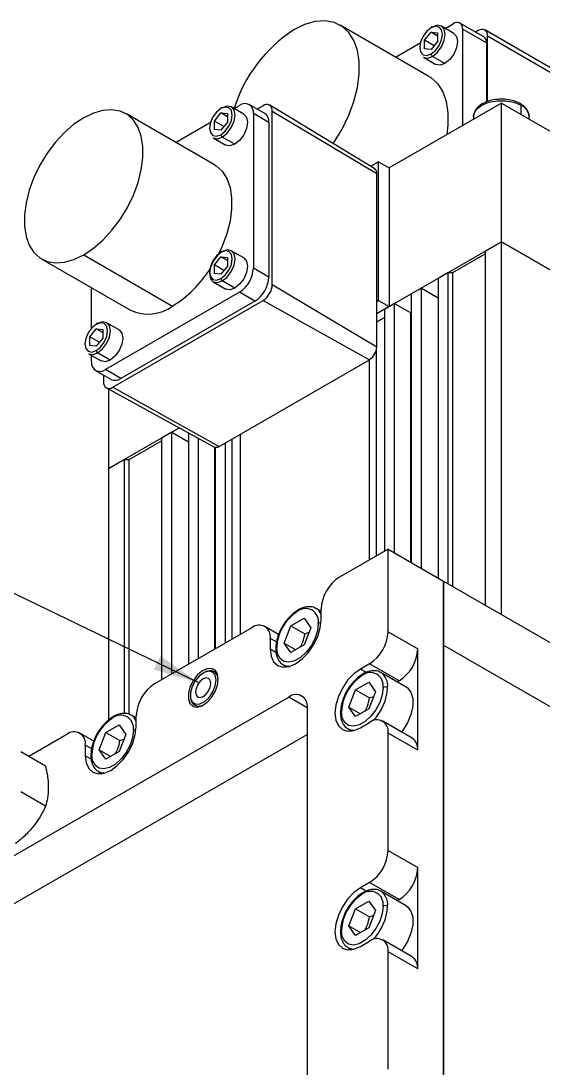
# Model space of a CAD drawing. Header units: millimetres. Extents: x 15 to 1184, y 5 to 836.
# Drawn here: x 967.1 to 1007, y 393.6 to 473.7 of the extents above; entities that cross this region are included whole.
import ezdxf

# ---------------------------------------------------------------- set-up
doc = ezdxf.new("R2010")
doc.units = ezdxf.units.MM
doc.dimstyles.new('SLDDIMSTYLE0', dxfattribs={"dimtxt": 0.18, "dimasz": 3.556, "dimexe": 0, "dimexo": 0.0625, "dimgap": 0, "dimtad": 0, "dimtih": 1, "dimtoh": 1, "dimdec": 0, "dimrnd": 1e-09, "dimzin": 0, "dimdsep": 46, "dimtxsty": 'Standard', "dimsah": 1, "dimcen": 0.09, "dimadec": 0, "dimazin": 0, "dimtfac": 3.556, "dimtdec": 0, "dimtofl": 0, "dimtmove": 0, "dimatfit": 3, "dimfxl": 1, "dimfrac": 2, "dimtolj": 1, "dimtzin": 0, "dimarcsym": 0})

msp = doc.modelspace()

# ---------------------------------------------------------------- linework, layer by layer
at = {"color": 7, "linetype": 'Continuous', "lineweight": 25}
for p, q in [((998.2873, 469.4617), (991.499, 473.3805)), ((997.9496, 472.2272), (998.4446, 472.8429)), ((998.4446, 472.8429), (998.9395, 472.7987)), ((998.9395, 472.5572), (998.4446, 472.8429)), ((998.9395, 472.7987), (998.9395, 472.1387)), ((1000.1927, 472.7614), (999.2381, 473.3125)), ((999.5313, 473.1432), (1000.1469, 473.4986)), ((1002.4853, 472.4868), (1000.6469, 473.5481)), ((1000.854, 473.0903), (1000.854, 465.7036)), ((1002.6925, 472.029), (1000.854, 473.0903)), ((1002.0561, 472.968), (1001.8539, 472.8513)), ((1008.3628, 469.6654), (1002.5561, 473.0176)), ((995.7207, 470.9434), (997.6619, 472.0641)), ((997.9496, 471.5672), (997.9496, 472.2272)), ((998.6743, 471.8088), (997.9496, 472.2272)), ((998.9395, 472.1387), (998.4446, 471.5229)), ((1002.6925, 472.029), (1002.6925, 467.515)), ((1002.7632, 467.5466), (1002.7632, 472.5597)), ((1002.7632, 472.5597), (1008.7059, 469.1291)), ((998.4446, 471.5229), (997.9496, 471.5672)), ((997.8632, 470.9309), (998.8178, 470.3798)), ((999.5052, 470.4479), (998.5506, 470.999)), ((983.3916, 467.0075), (983.7951, 467.2404)), ((985.7294, 466.6309), (984.545, 467.3147)), ((985.5982, 467.22), (985.1536, 466.9634)), ((994.1344, 462.3985), (986.1043, 467.2659)), ((1003.8239, 467.418), (995.2467, 462.4665)), ((1003.8239, 467.418), (1009.0918, 464.3769)), ((1003.8239, 456.803), (1003.8239, 467.418)), ((981.8808, 462.7006), (975.0926, 466.6193)), ((981.8806, 466.0506), (982.3755, 466.6663)), ((982.3755, 466.6663), (982.8705, 466.6221)), ((982.8705, 466.3806), (982.3755, 466.6663)), ((982.8705, 466.6221), (982.8705, 465.9621)), ((984.1237, 466.5849), (983.1691, 467.1359)), ((984.8557, 466.6279), (984.8557, 454.7881)), ((986.0401, 465.9442), (984.8557, 466.6279)), ((986.3053, 453.5429), (986.3053, 466.8117)), ((986.3053, 466.8117), (994.2951, 462.0354)), ((1001.6989, 466.3937), (1001.6989, 466.1913)), ((1005.9489, 466.1913), (1005.9489, 466.3937)), ((978.9059, 464.4179), (981.6278, 465.9893)), ((981.8806, 465.3906), (981.8806, 466.0506)), ((982.6053, 465.6322), (981.8806, 466.0506)), ((982.8705, 465.9621), (982.3755, 465.3463)), ((986.0401, 465.9442), (986.0401, 454.1043)), ((981.7942, 464.7543), (982.7488, 464.2032)), ((982.3755, 465.3463), (981.8806, 465.3906)), ((983.4362, 464.2713), (982.4816, 464.8224)), ((994.437, 462.9339), (993.8296, 462.5832)), ((994.437, 452.3189), (994.437, 462.9339)), ((994.437, 462.9339), (995.2502, 462.4645)), ((995.2502, 462.4645), (995.2502, 451.8535)), ((994.2951, 452.2369), (994.2951, 462.0354)), ((995.2502, 451.8535), (1003.8239, 456.803)), ((1003.8239, 456.7948), (1002.5864, 456.0805)), ((1009.0918, 453.7619), (1003.8239, 456.803)), ((1003.8239, 428.2991), (1003.8239, 456.7948)), ((1003.8239, 456.7948), (1009.0918, 453.7537)), ((984.1237, 455.5738), (983.1691, 456.1249)), ((1002.5864, 456.0805), (1002.5864, 429.0135)), ((968.6681, 455.4906), (975.4563, 451.5718)), ((971.8803, 455.8087), (978.6685, 451.8899)), ((981.8806, 455.0395), (982.3755, 455.6553)), ((982.3755, 455.6553), (982.8705, 455.611)), ((982.8705, 455.3695), (982.3755, 455.6553)), ((982.8705, 455.611), (982.8705, 454.951)), ((1000.1116, 454.4477), (1002.5864, 455.8764)), ((981.8806, 454.3795), (981.8806, 455.0395)), ((982.6053, 454.6211), (981.8806, 455.0395)), ((982.3755, 454.3353), (981.8806, 454.3795)), ((982.8705, 454.951), (982.3755, 454.3353)), ((986.0401, 454.1043), (984.8557, 454.7881)), ((999.758, 454.4477), (998.9802, 453.9986)), ((999.758, 430.6463), (999.758, 454.4477)), ((999.758, 454.4477), (1000.1116, 454.4477)), ((1000.1116, 430.4422), (1000.1116, 454.4477)), ((981.7942, 453.7432), (982.7488, 453.1922)), ((983.4362, 453.2602), (982.4816, 453.8113)), ((986.3053, 453.5429), (994.2951, 448.7666)), ((998.9802, 453.9986), (998.9802, 431.0953)), ((972.4814, 450.1471), (972.4814, 453.2892)), ((983.7951, 452.9509), (973.542, 447.032)), ((984.9795, 452.2672), (983.7951, 452.9509)), ((997.7074, 453.2639), (996.9296, 452.8148)), ((996.9296, 452.8148), (996.9296, 432.2791)), ((997.7074, 431.8301), (997.7074, 453.2639)), ((997.7074, 453.2639), (998.9802, 452.5291)), ((974.1077, 445.6849), (985.5982, 452.3182)), ((984.9795, 452.2672), (974.7264, 446.3482)), ((985.5982, 452.3182), (993.7299, 447.7877)), ((994.2951, 452.2369), (994.437, 452.3189)), ((994.2951, 448.7666), (994.2951, 452.2369)), ((994.437, 452.3189), (995.2502, 451.8494)), ((995.6568, 452.0801), (994.879, 451.631)), ((995.6568, 433.0139), (995.6568, 452.0801)), ((995.6568, 452.0801), (996.8942, 451.3657)), ((995.2502, 451.8494), (994.2951, 451.2981)), ((994.879, 451.631), (994.879, 433.1364)), ((995.2502, 451.8535), (995.2502, 451.8494)), ((996.8942, 451.3657), (996.9296, 451.3861)), ((996.8942, 432.2995), (996.8942, 451.3657)), ((974.5883, 450.0692), (973.6337, 450.6202)), ((994.2951, 450.6817), (994.879, 451.0187)), ((972.3452, 449.5349), (972.8402, 450.1507)), ((972.3452, 448.8749), (972.3452, 449.5349)), ((973.07, 449.1165), (972.3452, 449.5349)), ((972.8402, 450.1507), (973.3352, 450.1064)), ((973.3352, 449.8649), (972.8402, 450.1507)), ((973.3352, 450.1064), (973.3352, 449.4464)), ((972.8402, 448.8307), (972.3452, 448.8749)), ((973.3352, 449.4464), (972.8402, 448.8307)), ((972.2588, 448.2386), (973.2134, 447.6875)), ((972.4814, 447.6445), (972.4814, 448.1101)), ((973.9009, 447.7556), (972.9463, 448.3067)), ((994.2779, 432.7894), (994.2779, 448.5971)), ((982.2394, 441.1544), (993.7299, 447.7877)), ((993.7476, 432.4832), (993.7476, 447.7983)), ((972.7921, 446.9577), (973.9765, 446.274)), ((973.4006, 446.6064), (973.4006, 446.0932)), ((974.7264, 446.3482), (973.542, 447.032)), ((973.614, 445.6319), (981.8448, 441.1121)), ((973.7718, 445.5452), (973.7718, 439.4543)), ((974.1077, 445.6849), (982.2394, 441.1544)), ((973.7718, 439.4543), (979.1791, 442.5759)), ((975.3628, 440.1605), (977.8377, 441.5892)), ((978.6155, 442.2424), (977.8377, 441.7933)), ((977.8377, 441.7933), (977.8377, 423.2986)), ((978.6155, 423.7477), (978.6155, 442.2424)), ((978.6155, 442.2424), (979.8883, 441.5076)), ((979.8883, 442.1864), (979.8883, 424.4824)), ((980.6661, 424.9315), (980.6661, 441.7593)), ((983.2471, 426.4214), (983.2471, 441.7361)), ((983.8481, 442.0831), (983.8481, 426.7684)), ((981.9036, 425.6458), (981.9036, 441.0883)), ((981.9389, 441.0808), (981.9389, 425.6662)), ((982.7167, 426.1153), (982.7167, 441.43)), ((975.0093, 440.1605), (973.7718, 439.4462)), ((975.0093, 420.7222), (975.0093, 440.1605)), ((975.0093, 440.1605), (975.3628, 440.1605)), ((975.3628, 420.6515), (975.3628, 440.1605)), ((973.7718, 439.4543), (973.7789, 439.4502)), ((973.7718, 439.4462), (973.7718, 439.4543)), ((973.7718, 439.4462), (973.7718, 420.2035)), ((995.1618, 433.2996), (991.4495, 431.1566)), ((995.1618, 426.9715), (995.1618, 433.2996)), ((995.1618, 433.2996), (999.4044, 430.8504)), ((999.4044, 430.8504), (999.4044, 425.9512)), ((999.4044, 430.8504), (1009.1272, 425.2376)), ((999.4044, 353.8508), (999.4044, 430.8504)), ((990.0353, 428.5321), (989.6588, 428.7494)), ((990.0353, 427.8905), (990.0353, 428.7071)), ((987.7219, 427.4124), (988.7425, 428.0016)), ((988.7425, 428.0016), (989.2528, 427.2755)), ((984.732, 427.2786), (977.3074, 422.9925)), ((986.7876, 426.7682), (985.7319, 427.3777)), ((987.2115, 426.0972), (987.7219, 427.4124)), ((987.7219, 427.4124), (988.7825, 426.8001)), ((989.2528, 427.2755), (988.7425, 425.9603)), ((986.1462, 426.462), (986.1462, 425.6454)), ((988.7825, 426.8001), (989.1166, 426.9245)), ((995.1618, 426.9715), (997.4245, 425.6652)), ((987.7219, 425.3711), (987.2115, 426.0972)), ((987.2115, 426.0972), (988.0956, 425.5868)), ((988.7425, 425.9603), (987.7219, 425.3711)), ((997.4245, 417.9081), (997.4245, 425.6652)), ((999.4044, 425.9512), (1043.867, 400.2835)), ((999.4044, 425.9512), (999.4044, 363.0775)), ((981.8967, 423.8802), (981.5714, 423.9465)), ((981.9489, 423.8669), (981.8967, 423.8802)), ((987.159, 424.4192), (987.4137, 424.2722)), ((993.7476, 424.522), (993.0405, 424.1138)), ((996.0103, 423.2157), (993.7476, 424.522)), ((992.6716, 422.5127), (993.6922, 423.1019)), ((993.6922, 423.1019), (994.2025, 422.3758)), ((996.5531, 422.7271), (994.6086, 423.8497)), ((996.0103, 423.2157), (995.8586, 423.1281)), ((992.1613, 421.1974), (992.6716, 422.5127)), ((992.6716, 422.5127), (993.7323, 421.9004)), ((994.2025, 422.3758), (993.6922, 421.0606)), ((946.1947, 398.0909), (987.5604, 421.9709)), ((980.204, 421.5777), (980.424, 421.3292)), ((993.7323, 421.9004), (994.0663, 422.0248)), ((980.424, 421.3292), (980.4617, 421.2907)), ((988.9746, 421.1542), (988.9746, 385.6347)), ((992.6716, 420.4714), (992.1613, 421.1974)), ((992.1613, 421.1974), (993.0453, 420.6871)), ((993.6922, 421.0606), (992.6716, 420.4714)), ((975.8931, 420.368), (975.5167, 420.5853)), ((975.8931, 419.7265), (975.8931, 420.543)), ((993.0405, 419.6228), (993.7476, 420.031)), ((997.0103, 418.8238), (994.7475, 420.13)), ((949.3766, 396.254), (988.9746, 419.1134)), ((970.5898, 419.1146), (967.6738, 417.4311)), ((972.6454, 418.6041), (971.5898, 419.2136)), ((973.0694, 417.9331), (973.5797, 419.2483)), ((973.5797, 419.2483), (974.6003, 419.8375)), ((973.5797, 419.2483), (974.6404, 418.636)), ((974.6003, 419.8375), (975.1106, 419.1115)), ((975.1106, 419.1115), (974.6003, 417.7962)), ((992.1088, 419.5195), (992.3635, 419.3724)), ((995.1618, 410.2324), (995.1618, 419.2143)), ((997.4245, 417.9081), (995.1618, 419.2143)), ((972.0041, 418.2979), (972.0041, 417.4813)), ((974.6404, 418.636), (974.9744, 418.7604)), ((968.9704, 416.6826), (967.0828, 417.7723)), ((973.5797, 417.207), (973.0694, 417.9331)), ((973.0694, 417.9331), (973.9534, 417.4227)), ((974.6003, 417.7962), (973.5797, 417.207)), ((973.0169, 416.2551), (973.2716, 416.1081)), ((968.9704, 413.6183), (967.0828, 414.708)), ((995.1618, 410.2324), (997.4245, 408.9261)), ((997.4245, 401.169), (997.4245, 408.9261)), ((993.7476, 407.7829), (993.0405, 407.3747)), ((996.0103, 406.4766), (993.7476, 407.7829)), ((996.5531, 405.9881), (994.6086, 407.1106)), ((992.6716, 405.7736), (993.6922, 406.3628)), ((993.6922, 406.3628), (994.2025, 405.6367)), ((996.0103, 406.4766), (995.8586, 406.389)), ((992.1613, 404.4584), (992.6716, 405.7736)), ((992.6716, 405.7736), (993.7323, 405.1613)), ((994.2025, 405.6367), (993.6922, 404.3215)), ((993.7323, 405.1613), (994.0663, 405.2857)), ((992.6716, 403.7323), (992.1613, 404.4584)), ((992.1613, 404.4584), (993.0453, 403.948)), ((993.6922, 404.3215), (992.6716, 403.7323)), ((993.0405, 402.8837), (993.7476, 403.2919)), ((997.0103, 402.0847), (994.7475, 403.3909)), ((992.1088, 402.7804), (992.3635, 402.6334)), ((995.1618, 393.4933), (995.1618, 402.4752)), ((997.4245, 401.169), (995.1618, 402.4752))]:
    msp.add_line(p, q, dxfattribs=at)
at = {"color": 8, "linetype": 'Continuous', "lineweight": 25}
for p, q in [((1005.3265, 466.5506), (1005.3265, 467.2612)), ((986.6215, 426.1876), (986.1462, 426.462)), ((986.585, 425.3921), (986.1462, 425.6454)), ((993.4949, 423.8515), (993.0405, 424.1138)), ((988.9746, 421.1544), (987.5604, 421.9709)), ((972.4794, 418.0235), (972.0041, 418.2979)), ((972.4429, 417.228), (972.0041, 417.4813)), ((993.4949, 407.1124), (993.0405, 407.3747))]:
    msp.add_line(p, q, dxfattribs=at)
at = {"color": 7, "linetype": 'Continuous', "lineweight": 25, "flags": 128}
for points in [[(990.9563, 464.3249), (991.0329, 464.4367), (991.643, 465.4374), (992.1523, 466.487), (992.5469, 467.5569), (992.8162, 468.6179), (992.9526, 469.6412), (992.9526, 470.5986), (992.8162, 471.4643), (992.5469, 472.2145), (992.1523, 472.8288), (991.643, 473.2904), (991.0329, 473.5867), (990.3388, 473.7097), (989.5795, 473.6559), (988.7757, 473.427), (987.9493, 473.029)], [(998.4446, 473.1832), (998.1131, 472.9157), (997.8321, 472.5366), (997.6443, 472.1037), (997.5783, 471.6829), (997.6443, 471.3382), (997.8321, 471.1221), (998.1131, 471.0675), (998.4446, 471.1827)], [(998.4446, 471.1827), (998.776, 471.4502), (999.0571, 471.8292), (999.2448, 472.2621), (999.3108, 472.683), (999.2448, 473.0277), (999.0571, 473.2438), (998.776, 473.2984), (998.4446, 473.1832)], [(998.5506, 470.999), (998.9227, 471.2992), (999.2381, 471.7247), (999.4489, 472.2106), (999.5229, 472.683), (999.4489, 473.0699), (999.2381, 473.3125), (998.9227, 473.3738), (998.5506, 473.2445)], [(1000.1927, 472.7614), (1000.1927, 472.7614), (1000.4035, 472.5188), (1000.4775, 472.1319), (1000.4035, 471.6595), (1000.1927, 471.1736), (999.8773, 470.7481), (999.5052, 470.4479)], [(997.8632, 470.9309), (998.1785, 470.8696), (998.5506, 470.999)], [(999.5052, 470.4479), (999.1331, 470.3186), (998.8178, 470.3798)], [(998.2873, 469.4617), (998.4312, 469.3716), (998.9405, 468.91), (999.3351, 468.2957), (999.6044, 467.5455), (999.7409, 466.6799), (999.7409, 465.7224), (999.6599, 465.0142)], [(982.4816, 464.8224), (982.8537, 465.1226), (983.1691, 465.5481), (983.3799, 466.034), (983.4539, 466.5064), (983.3799, 466.8933), (983.1691, 467.1359), (982.8537, 467.1972), (982.4816, 467.0679)], [(971.8803, 455.8087), (972.6281, 456.3119), (973.3555, 456.9445), (974.0426, 457.6893), (974.6708, 458.5258), (975.2228, 459.4313), (975.6837, 460.3812), (976.0408, 461.3494), (976.2845, 462.3095), (976.408, 463.2355), (976.408, 464.1019), (976.2845, 464.8853), (976.0408, 465.5642), (975.6837, 466.12), (975.2228, 466.5377), (974.6708, 466.8059), (974.0426, 466.9172), (973.3555, 466.8686), (972.6281, 466.6614), (971.8803, 466.3012)], [(982.3755, 467.0066), (982.0441, 466.7391), (981.763, 466.36), (981.5753, 465.9271), (981.5093, 465.5063), (981.5753, 465.1616), (981.763, 464.9455), (982.0441, 464.8909), (982.3755, 465.0061)], [(982.3755, 465.0061), (982.707, 465.2736), (982.988, 465.6526), (983.1758, 466.0855), (983.2418, 466.5064), (983.1758, 466.8511), (982.988, 467.0672), (982.707, 467.1218), (982.3755, 467.0066)], [(984.1237, 466.5849), (984.1237, 466.5848), (984.3345, 466.3422), (984.4085, 465.9553), (984.3345, 465.4829), (984.1237, 464.997), (983.8083, 464.5715), (983.4362, 464.2713)], [(971.8803, 466.3012), (971.1325, 465.798), (970.4052, 465.1654), (969.718, 464.4206), (969.0898, 463.5841), (968.5378, 462.6786), (968.0769, 461.7287), (967.7198, 460.7605), (967.4762, 459.8004), (967.3527, 458.8744), (967.3527, 458.008), (967.4762, 457.2246), (967.7198, 456.5457), (968.0769, 455.9899), (968.5378, 455.5722), (969.0898, 455.304), (969.718, 455.1927), (970.4052, 455.2413), (971.1325, 455.4485), (971.8803, 455.8087)], [(981.7942, 464.7543), (982.1095, 464.693), (982.4816, 464.8224)], [(983.4362, 464.2713), (983.0641, 464.142), (982.7488, 464.2032)], [(981.8808, 462.7006), (982.0111, 462.619), (982.4719, 462.2013), (982.829, 461.6454), (983.0727, 460.9665), (983.1962, 460.1832), (983.1962, 459.3167), (983.0727, 458.3908), (982.829, 457.4306), (982.4719, 456.4624), (982.173, 455.8205)], [(982.4816, 456.0568), (982.1095, 455.7565), (981.7941, 455.3311), (981.5834, 454.8452), (981.5093, 454.3728), (981.5834, 453.9858), (981.7941, 453.7433), (982.1095, 453.682), (982.4816, 453.8113)], [(982.3755, 455.9956), (982.0441, 455.728), (981.763, 455.349), (981.5753, 454.9161), (981.5093, 454.4952), (981.5753, 454.1505), (981.763, 453.9344), (982.0441, 453.8798), (982.3755, 453.995)], [(982.3755, 453.995), (982.707, 454.2625), (982.988, 454.6416), (983.1758, 455.0745), (983.2418, 455.4953), (983.1758, 455.8401), (982.988, 456.0562), (982.707, 456.1108), (982.3755, 455.9956)], [(982.4816, 453.8113), (982.8537, 454.1116), (983.1691, 454.537), (983.3799, 455.023), (983.4539, 455.4953), (983.3799, 455.8823), (983.1691, 456.1248), (982.8537, 456.1861), (982.4816, 456.0568)], [(984.1237, 455.5738), (984.1237, 455.5738), (984.3345, 455.3312), (984.4085, 454.9443), (984.3345, 454.4719), (984.1237, 453.986), (983.8083, 453.5605), (983.4362, 453.2602)], [(983.4362, 453.2602), (983.0641, 453.1309), (982.7488, 453.1922)], [(972.8402, 450.4909), (972.5087, 450.2234), (972.2277, 449.8444), (972.0399, 449.4115), (971.974, 448.9906), (972.0399, 448.6459), (972.2277, 448.4298), (972.5087, 448.3752), (972.8402, 448.4904)], [(972.8402, 448.4904), (973.1717, 448.7579), (973.4527, 449.137), (973.6405, 449.5699), (973.7064, 449.9907), (973.6405, 450.3354), (973.4527, 450.5515), (973.1717, 450.6061), (972.8402, 450.4909)], [(972.9463, 448.3067), (973.3184, 448.6069), (973.6338, 449.0324), (973.8445, 449.5183), (973.9186, 449.9907), (973.8445, 450.3776), (973.6338, 450.6202), (973.3184, 450.6815), (972.9463, 450.5522)], [(974.5883, 450.0692), (974.5884, 450.0691), (974.7991, 449.8266), (974.8731, 449.4396), (974.7991, 448.9673), (974.5884, 448.4813), (974.2729, 448.0559), (973.9009, 447.7556)], [(972.2588, 448.2386), (972.5742, 448.1774), (972.9463, 448.3067)], [(973.9009, 447.7556), (973.5288, 447.6263), (973.2134, 447.6875)], [(986.1462, 425.6454), (986.2125, 425.1025), (986.4067, 424.6731), (986.7157, 424.3864), (987.1185, 424.2621), (987.5875, 424.3085), (988.0907, 424.5225), (988.594, 424.8896), (989.063, 425.3846), (989.4657, 425.974), (989.7748, 426.6174), (989.969, 427.2711), (990.0353, 427.8905)], [(989.8232, 427.6048), (989.7587, 427.05), (989.5706, 426.4657), (989.274, 425.8993), (988.8931, 425.3967), (988.4586, 424.9985), (988.0057, 424.7371), (987.5712, 424.6336), (987.1903, 424.6964), (986.8937, 424.9204), (986.7056, 425.2875), (986.6412, 425.7679)], [(982.1687, 423.3493), (982.1065, 423.7442), (981.9264, 424.0244), (981.6481, 424.1596), (981.3017, 424.1351), (980.9248, 423.9535), (980.5581, 423.6346), (980.2414, 423.2129), (980.0091, 422.7341), (979.8863, 422.2501), (979.8863, 421.8133), (980.0091, 421.471), (980.2414, 421.2605), (980.5581, 421.2044), (980.9248, 421.3088), (981.3017, 421.5625), (981.6481, 421.9379), (981.9264, 422.3944), (982.1065, 422.8825), (982.1687, 423.3493)], [(981.9294, 423.6468), (981.7317, 423.8827), (981.4378, 423.957), (981.0875, 423.8597), (980.728, 423.6038), (980.4079, 423.224), (980.1704, 422.7715), (980.0476, 422.3074), (980.0561, 421.8945), (980.1947, 421.5885), (980.4448, 421.4306), (980.7725, 421.4424), (981.1336, 421.622), (981.4793, 421.9454), (981.7629, 422.3688), (981.9461, 422.835), (982.0043, 423.2811), (981.9294, 423.6468)], [(982.1678, 423.2967), (982.1048, 423.6292), (981.9206, 423.8913), (981.6384, 424.0018), (981.2922, 423.9474), (981.1993, 423.9079)], [(993.0405, 424.1138), (992.5372, 423.7467), (992.0682, 423.2516), (991.6655, 422.6623), (991.3565, 422.0189), (991.1622, 421.3651), (991.0959, 420.7457), (991.1622, 420.2028), (991.3565, 419.7734), (991.6655, 419.4867), (992.0682, 419.3623), (992.5372, 419.4088), (993.0405, 419.6228)], [(981.5585, 423.2551), (981.432, 423.4005), (981.2427, 423.4372), (981.0194, 423.3595), (980.7962, 423.1792), (980.607, 422.9239), (980.4806, 422.6323), (980.4363, 422.3489), (980.4808, 422.1168), (980.6073, 421.9714), (980.7966, 421.9347), (981.0199, 422.0124), (981.2431, 422.1927), (981.4323, 422.448), (981.5587, 422.7396), (981.603, 423.023), (981.5585, 423.2551)], [(994.7729, 422.7051), (994.7085, 422.1503), (994.5203, 421.566), (994.2238, 420.9996), (993.8428, 420.497), (993.4083, 420.0988), (992.9555, 419.8374), (992.521, 419.7339), (992.14, 419.7967), (991.8435, 420.0207), (991.6554, 420.3878), (991.5909, 420.8682)], [(996.5531, 422.7271), (996.6392, 422.6701), (996.9112, 422.3383), (997.053, 421.8627), (997.053, 421.2816), (996.9112, 420.6423), (996.6392, 419.9965), (996.259, 419.3965), (996.2124, 419.3362)], [(980.0513, 421.9194), (980.1114, 421.6406), (980.2955, 421.3786), (980.5777, 421.268), (980.9239, 421.3224), (981.0649, 421.3862)], [(972.0041, 417.4813), (972.0703, 416.9384), (972.2646, 416.509), (972.5736, 416.2223), (972.9763, 416.098), (973.4453, 416.1444), (973.9486, 416.3584), (974.4519, 416.7255), (974.9209, 417.2205), (975.3236, 417.8099), (975.6326, 418.4533), (975.8269, 419.107), (975.8931, 419.7265)], [(975.681, 419.4407), (975.6166, 418.8859), (975.4285, 418.3016), (975.1319, 417.7352), (974.7509, 417.2326), (974.3164, 416.8345), (973.8636, 416.573), (973.4291, 416.4695), (973.0481, 416.5323), (972.7516, 416.7563), (972.5635, 417.1234), (972.499, 417.6038)], [(993.0405, 407.3747), (992.5372, 407.0076), (992.0682, 406.5126), (991.6655, 405.9232), (991.3565, 405.2798), (991.1622, 404.6261), (991.0959, 404.0066), (991.1622, 403.4637), (991.3565, 403.0343), (991.6655, 402.7476), (992.0682, 402.6233), (992.5372, 402.6697), (993.0405, 402.8837)], [(994.7729, 405.966), (994.7085, 405.4112), (994.5203, 404.8269), (994.2238, 404.2605), (993.8428, 403.7579), (993.4083, 403.3597), (992.9555, 403.0983), (992.521, 402.9948), (992.14, 403.0576), (991.8435, 403.2816), (991.6554, 403.6487), (991.5909, 404.1291)], [(996.5531, 405.9881), (996.6392, 405.931), (996.9112, 405.5992), (997.053, 405.1236), (997.053, 404.5425), (996.9112, 403.9032), (996.6392, 403.2574), (996.259, 402.6574), (996.2124, 402.5972)]]:
    msp.add_lwpolyline(points, dxfattribs=at)
at = {"color": 8, "linetype": 'Continuous', "lineweight": 25, "flags": 128}
for points in [[(1001.6989, 466.3937), (1001.725, 466.5856), (1001.9305, 466.9507), (1002.3213, 467.2612), (1002.8591, 467.4868), (1003.4914, 467.6054), (1004.1563, 467.6054), (1004.7886, 467.4868), (1005.3265, 467.2612)], [(987.5675, 424.3033), (987.4268, 424.32), (987.1772, 424.409)], [(992.5173, 419.4036), (992.3766, 419.4203), (992.127, 419.5093)], [(973.4254, 416.1392), (973.2847, 416.1559), (973.0351, 416.2449)], [(992.5173, 402.6645), (992.3766, 402.6812), (992.127, 402.7702)]]:
    msp.add_lwpolyline(points, dxfattribs=at)
at = {"color": 7, "linetype": 'Continuous', "lineweight": 25}
for centre, radius, start, end in [((1000.4229, 473.1602), 0.4367, 350.785963, 129.203285), ((994.0038, 463.6968), 11.1242, 122.974686, 162.715576), ((998.5092, 473.1937), 0.0655, 50.796715, 189.214037), ((1002.3321, 472.6296), 0.4367, 350.785963, 129.203285), ((1002.2025, 472.083), 0.493, 353.701152, 54.986667), ((998.6748, 471.1932), 0.2305, 182.605478, 237.394522), ((984.2091, 466.7328), 0.6551, 350.785963, 129.203285), ((985.8742, 466.8816), 0.4367, 350.785963, 129.203285), ((982.4402, 467.0171), 0.0655, 50.796715, 189.214037), ((985.3051, 466.0253), 0.7395, 353.701152, 54.986667), ((982.6058, 465.0166), 0.2305, 182.605478, 237.394522), ((993.8926, 462.0744), 0.4043, 354.469807, 53.27378), ((982.4402, 456.006), 0.0655, 50.796715, 189.214037), ((973.906, 459.5815), 9.0466, 301.765637, 327.781757), ((982.5529, 454.8928), 2.3052, 302.605478, 357.394522), ((982.6058, 454.0055), 0.2305, 182.605478, 237.394522), ((983.7373, 454.2091), 2.3052, 302.605478, 357.394522), ((984.7701, 453.6128), 1.5368, 302.605478, 357.394522), ((976.793, 454.4515), 3.1748, 245.099597, 306.210861), ((972.9049, 450.5014), 0.0655, 50.796715, 189.214037), ((993.068, 448.8225), 1.2283, 302.605478, 357.394522), ((973.0705, 448.5009), 0.2305, 182.605478, 237.394522), ((973.128, 447.5396), 0.6551, 170.785963, 309.203285), ((974.287, 446.9616), 0.7545, 245.692881, 305.617577), ((973.8317, 446.0233), 0.4367, 170.785963, 309.203285), ((982.0045, 441.4834), 0.4043, 246.727969, 305.526806), ((993.1057, 428.5674), 3.0736, 122.605478, 177.394522), ((988.8532, 427.7621), 0.9826, 350.785963, 129.203285), ((990.0954, 425.6107), 3.4578, 122.605478, 177.394522), ((985.284, 426.6018), 0.8734, 350.785963, 129.203285), ((992.0914, 427.1112), 3.0736, 302.605478, 357.394522), ((994.3541, 425.8049), 3.0736, 302.605478, 357.394522), ((995.0452, 420.711), 3.4578, 122.605478, 177.394522), ((993.803, 422.8624), 0.9826, 350.785963, 129.203285), ((978.9636, 420.4033), 3.0736, 122.605478, 177.394522), ((994.9497, 422.3639), 0.3843, 62.609672, 117.390328), ((988.1125, 421.294), 0.8734, 350.785963, 129.203285), ((975.9533, 417.4466), 3.4578, 122.605478, 177.394522), ((974.7111, 419.5981), 0.9826, 350.785963, 129.203285), ((994.2997, 419.3542), 0.8734, 350.785963, 129.203285), ((971.1419, 418.4377), 0.8734, 350.785963, 129.203285), ((996.4445, 418.0162), 0.986, 353.701152, 54.986667), ((992.0914, 410.3721), 3.0736, 302.605478, 357.394522), ((994.3541, 409.0658), 3.0736, 302.605478, 357.394522), ((993.803, 406.1233), 0.9826, 350.785963, 129.203285), ((995.0452, 403.9719), 3.4578, 122.605478, 177.394522), ((994.9497, 405.6248), 0.3843, 62.609672, 117.390328), ((994.2997, 402.6151), 0.8734, 350.785963, 129.203285), ((996.4445, 401.2772), 0.986, 353.701152, 54.986667)]:
    msp.add_arc(centre, radius, start, end, dxfattribs=at)
at = {"color": 8, "linetype": 'Continuous', "lineweight": 25}
for centre, radius, start, end in [((1005.2076, 467.2763), 0.1199, 352.742377, 55.961512), ((1004.9201, 466.3126), 1.032, 4.510904, 66.809237), ((989.1939, 427.9594), 0.9167, 23.382679, 59.522069), ((989.9959, 427.2767), 0.3708, 85.594632, 117.759449), ((986.6875, 425.6574), 0.1198, 112.73773, 175.956646), ((993.9014, 422.8403), 1.2324, 353.701152, 54.986667), ((991.1903, 422.9172), 3.9418, 315.397279, 356.914979), ((991.6372, 420.7576), 0.1198, 112.73773, 175.956647), ((975.0518, 419.7953), 0.9167, 23.382679, 59.522069), ((975.8537, 419.1126), 0.3708, 85.594632, 117.759449), ((972.5454, 417.4933), 0.1198, 112.73773, 175.956646), ((993.9014, 406.1012), 1.2324, 353.701152, 54.986667), ((991.1903, 406.1781), 3.9418, 315.397279, 356.914979), ((991.6372, 404.0186), 0.1198, 112.73773, 175.956646)]:
    msp.add_arc(centre, radius, start, end, dxfattribs=at)
at = {"color": 7, "linetype": 'Continuous', "lineweight": 25}
for points, knots in [([(1003.5189, 467.7035), (1003.469, 467.7018), (1003.2253, 467.6938), (1002.8117, 467.5836), (1002.328, 467.3754), (1001.9711, 467.0878), (1001.7435, 466.7559), (1001.715, 466.5187), (1001.7014, 466.4046)], [0, 0, 0, 0, 0.0512703, 0.2501853, 0.4508062, 0.6541956, 0.8337107, 1, 1, 1, 1]), ([(1005.2747, 467.3756), (1005.1958, 467.4172), (1004.9689, 467.537), (1004.5232, 467.6686), (1003.9966, 467.741), (1003.6615, 467.7147), (1003.5189, 467.7035)], [0, 0, 0, 0, 0.1628413, 0.4687217, 0.7739516, 1, 1, 1, 1]), ([(1005.9464, 466.3829), (1005.9472, 466.387), (1005.9735, 466.5135), (1005.882, 466.7682), (1005.6689, 467.1092), (1005.4114, 467.2832), (1005.2747, 467.3756)], [0, 0, 0, 0, 0.0107643, 0.3294137, 0.6438223, 1, 1, 1, 1]), ([(989.6298, 428.7464), (989.5995, 428.7686), (989.4622, 428.8695), (989.1418, 428.905), (988.7137, 428.8493), (988.262, 428.6474), (987.8158, 428.3162), (987.4066, 427.8899), (987.1917, 427.5504), (987.0893, 427.3888)], [0, 0, 0, 0, 0.0436011, 0.1974979, 0.3520118, 0.5135659, 0.6802927, 0.8477845, 1, 1, 1, 1]), ([(987.0893, 427.3888), (987.0788, 427.3735), (986.9505, 427.1864), (986.78, 426.7767), (986.5996, 426.2028), (986.5784, 425.8427), (986.5679, 425.6658)], [0, 0, 0, 0, 0.029082, 0.3557504, 0.6834585, 1, 1, 1, 1]), ([(988.4267, 425.7779), (988.5027, 425.9051), (988.6853, 426.2105), (988.7467, 426.5828), (988.7825, 426.8001)], [0, 0, 0, 0, 0.4161506, 1, 1, 1, 1]), ([(986.5679, 425.6658), (986.5713, 425.5725), (986.5811, 425.3013), (986.6913, 424.9256), (986.9005, 424.587), (987.1006, 424.4724), (987.188, 424.4222)], [0, 0, 0, 0, 0.1700261, 0.4938252, 0.7786678, 1, 1, 1, 1]), ([(994.5796, 423.8467), (994.5493, 423.8689), (994.4119, 423.9698), (994.0915, 424.0053), (993.6634, 423.9496), (993.2117, 423.7477), (992.7655, 423.4165), (992.3564, 422.9902), (992.1414, 422.6507), (992.0391, 422.4891)], [0, 0, 0, 0, 0.04360115, 0.1974979, 0.35201177, 0.51356593, 0.68029271, 0.84778446, 1, 1, 1, 1]), ([(992.0391, 422.4891), (992.0286, 422.4738), (991.9003, 422.2866), (991.7297, 421.877), (991.5493, 421.3031), (991.5281, 420.943), (991.5177, 420.7661)], [0, 0, 0, 0, 0.02908199, 0.35575038, 0.68345851, 1, 1, 1, 1]), ([(993.3764, 420.8782), (993.4524, 421.0053), (993.6351, 421.3108), (993.6964, 421.6831), (993.7323, 421.9004)], [0, 0, 0, 0, 0.4161506, 1, 1, 1, 1]), ([(975.4877, 420.5823), (975.4574, 420.6045), (975.3201, 420.7054), (974.9997, 420.7409), (974.5716, 420.6852), (974.1199, 420.4833), (973.6736, 420.1521), (973.2645, 419.7258), (973.0495, 419.3864), (972.9472, 419.2247)], [0, 0, 0, 0, 0.0436011, 0.1974979, 0.3520118, 0.5135659, 0.6802927, 0.8477845, 1, 1, 1, 1]), ([(991.5177, 420.7661), (991.5211, 420.6728), (991.5308, 420.4016), (991.641, 420.0259), (991.8503, 419.6873), (992.0503, 419.5727), (992.1378, 419.5225)], [0, 0, 0, 0, 0.1700261, 0.4938252, 0.7786678, 1, 1, 1, 1]), ([(972.9472, 419.2247), (972.9367, 419.2094), (972.8084, 419.0223), (972.6378, 418.6127), (972.4574, 418.0387), (972.4362, 417.6787), (972.4258, 417.5018)], [0, 0, 0, 0, 0.029082, 0.3557504, 0.6834585, 1, 1, 1, 1]), ([(974.2845, 417.6139), (974.3605, 417.741), (974.5432, 418.0464), (974.6046, 418.4187), (974.6404, 418.636)], [0, 0, 0, 0, 0.4161506, 1, 1, 1, 1]), ([(972.4258, 417.5018), (972.4292, 417.4084), (972.4389, 417.1372), (972.5491, 416.7615), (972.7584, 416.423), (972.9584, 416.3083), (973.0459, 416.2581)], [0, 0, 0, 0, 0.1700261, 0.4938252, 0.7786678, 1, 1, 1, 1]), ([(968.9704, 416.6826), (969.0366, 416.3515), (969.1505, 415.7825), (969.1682, 415.2533), (969.1756, 415.032)], [0, 0, 0, 0, 0.581944, 1, 1, 1, 1]), ([(969.1756, 415.032), (969.1635, 414.7611), (969.1409, 414.255), (969.0245, 413.8203), (968.9704, 413.6183)], [0, 0, 0, 0, 0.5352597, 1, 1, 1, 1]), ([(968.9704, 413.6183), (968.817, 413.3069), (968.5535, 412.7716), (968.1819, 412.2772), (968.0266, 412.0704)], [0, 0, 0, 0, 0.58194396, 1, 1, 1, 1]), ([(968.0266, 412.0704), (967.8061, 411.8182), (967.3941, 411.3469), (966.9013, 410.9459), (966.6723, 410.7595)], [0, 0, 0, 0, 0.5352597, 1, 1, 1, 1]), ([(994.5796, 407.1076), (994.5493, 407.1298), (994.4119, 407.2307), (994.0915, 407.2662), (993.6634, 407.2105), (993.2117, 407.0086), (992.7655, 406.6774), (992.3564, 406.2511), (992.1414, 405.9116), (992.0391, 405.75)], [0, 0, 0, 0, 0.04360115, 0.1974979, 0.35201177, 0.51356593, 0.68029271, 0.84778446, 1, 1, 1, 1]), ([(992.0391, 405.75), (992.0286, 405.7347), (991.9003, 405.5476), (991.7297, 405.138), (991.5493, 404.564), (991.5281, 404.2039), (991.5177, 404.027)], [0, 0, 0, 0, 0.02908199, 0.35575038, 0.68345851, 1, 1, 1, 1]), ([(993.3764, 404.1391), (993.4524, 404.2663), (993.6351, 404.5717), (993.6964, 404.944), (993.7323, 405.1613)], [0, 0, 0, 0, 0.4161506, 1, 1, 1, 1]), ([(991.5177, 404.027), (991.5211, 403.9337), (991.5308, 403.6625), (991.641, 403.2868), (991.8503, 402.9483), (992.0503, 402.8336), (992.1378, 402.7834)], [0, 0, 0, 0, 0.1700261, 0.4938252, 0.7786678, 1, 1, 1, 1])]:
    msp.add_open_spline(points, degree=3, knots=knots, dxfattribs=at)

# ---------------------------------------------------------------- leaders
at = {"color": 7, "linetype": 'Continuous', "lineweight": 0}
msp.add_leader([(980.693, 423.0555), (882.743, 470.329)], dimstyle='SLDDIMSTYLE0', dxfattribs=at)

doc.saveas('drawing.dxf')
